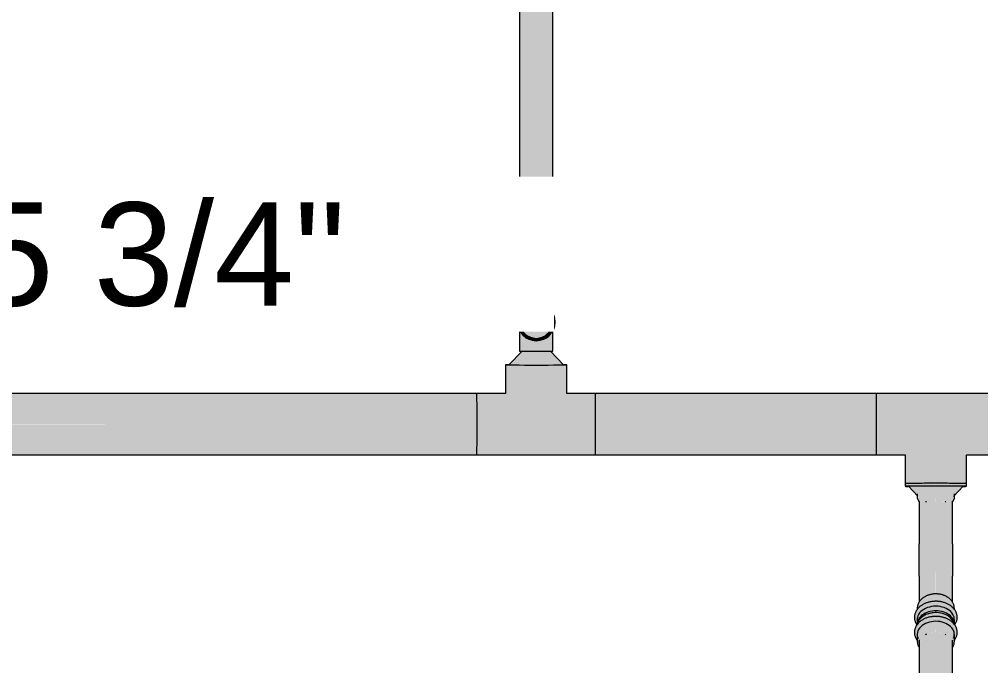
# Model space of a CAD drawing. Header units: inches. Extents: x -3385 to 41, y 7 to 1342.
# Drawn here: x -1769.5 to -1714.6, y 121.9 to 158.9 of the extents above; entities that cross this region are included whole.
import ezdxf

# ---------------------------------------------------------------- set-up
doc = ezdxf.new("R2010")
doc.units = ezdxf.units.IN
doc.header["$MEASUREMENT"] = 0
doc.layers.add('G-ANNO-DIMS', color=111, linetype='Continuous', lineweight=9)
doc.layers.add('P-PIPE', color=3, linetype='Continuous', lineweight=9)
doc.styles.add('Arial', font='arial.ttf', dxfattribs={"height": 5.901198})

# ---------------------------------------------------------------- blocks, each defined once
blk = doc.blocks.new('Victaulic-VicPress316-Elbow 90-45deg Style P568_P571 - Standard-V27-LOWER PARKING')
at = {"layer": 'P-PIPE'}
for points in [[(-1716.002, 132.199), (-1716.023, 132.199), (-1716.005, 132.199)], [(-1718.084, 131.305), (-1718.07, 131.306), (-1718, 131.335), (-1717.718, 131.307), (-1717.65, 131.324), (-1717.392, 131.325), (-1717.181, 131.308), (-1717.181, 131.526), (-1718.188, 131.523), (-1718.198, 131.47), (-1718.211, 131.404), (-1718.162, 131.344), (-1718.086, 131.306)], [(-1718.188, 131.523), (-1717.181, 131.526), (-1717.181, 131.674), (-1717.324, 131.68), (-1717.632, 131.676), (-1717.755, 131.695), (-1717.815, 131.716), (-1717.848, 131.706), (-1717.902, 131.648), (-1717.962, 131.674), (-1718.035, 131.654), (-1718.128, 131.697), (-1718.188, 131.722), (-1718.188, 131.524)], [(-1718.131, 128.913), (-1717.791, 128.916), (-1717.181, 128.918), (-1717.188, 131.308), (-1717.581, 131.328), (-1717.854, 131.327), (-1718.013, 131.334), (-1718.084, 131.305), (-1718.131, 131.328), (-1718.131, 128.914)], [(-1716.174, 131.523), (-1716.174, 131.734), (-1716.327, 131.654), (-1716.403, 131.675), (-1716.46, 131.648), (-1716.513, 131.706), (-1716.558, 131.719), (-1716.63, 131.684), (-1716.79, 131.679), (-1717.086, 131.683), (-1717.181, 131.674), (-1717.181, 131.526), (-1716.256, 131.524)], [(-1716.277, 131.305), (-1716.173, 131.367), (-1716.154, 131.415), (-1716.174, 131.523), (-1717.181, 131.526), (-1717.174, 131.309), (-1716.902, 131.339), (-1716.57, 131.316), (-1716.45, 131.329), (-1716.334, 131.331), (-1716.288, 131.305)], [(-1716.231, 128.913), (-1716.231, 131.328), (-1716.29, 131.305), (-1716.366, 131.335), (-1716.451, 131.329), (-1716.526, 131.326), (-1716.645, 131.307), (-1716.781, 131.325), (-1716.976, 131.336), (-1717.181, 131.308), (-1717.181, 128.917), (-1716.245, 128.914)], [(-1718.131, 127.055), (-1718.098, 127.219), (-1718.073, 127.286), (-1717.963, 127.433), (-1717.852, 127.528), (-1717.719, 127.607), (-1717.656, 127.639), (-1717.427, 127.704), (-1717.346, 127.719), (-1717.181, 127.729), (-1717.181, 128.917), (-1718.131, 128.913), (-1718.131, 127.172)], [(-1716.231, 127.055), (-1716.245, 128.914), (-1717.181, 128.917), (-1717.181, 127.729), (-1716.935, 127.704), (-1716.856, 127.689), (-1716.706, 127.639), (-1716.509, 127.528), (-1716.453, 127.488), (-1716.358, 127.392), (-1716.288, 127.286), (-1716.245, 127.172)], [(-1718.131, 125.575), (-1718.095, 125.638), (-1717.967, 125.77), (-1717.849, 125.865), (-1717.649, 125.957), (-1717.492, 126.001), (-1717.278, 126.035), (-1717.181, 126.046), (-1717.181, 127.729), (-1717.427, 127.704), (-1717.603, 127.656), (-1717.719, 127.607), (-1717.852, 127.528), (-1717.963, 127.433), (-1718.032, 127.349), (-1718.073, 127.286), (-1718.116, 127.172), (-1718.131, 127.055), (-1718.131, 125.623)], [(-1716.231, 125.58), (-1716.245, 127.172), (-1716.32, 127.334), (-1716.403, 127.437), (-1716.509, 127.528), (-1716.636, 127.604), (-1716.779, 127.663), (-1716.935, 127.704), (-1717.016, 127.719), (-1717.181, 127.719), (-1717.174, 126.046), (-1716.931, 126.022), (-1716.64, 125.931), (-1716.391, 125.77), (-1716.354, 125.739), (-1716.233, 125.584)], [(-1718.2, 125.192), (-1718.188, 125.218), (-1718.188, 125.45), (-1717.803, 125.826), (-1717.181, 125.97), (-1717.181, 126.046), (-1717.492, 126.001), (-1717.656, 125.954), (-1717.827, 125.877), (-1717.91, 125.819), (-1718.028, 125.717), (-1718.106, 125.626), (-1718.203, 125.429), (-1718.203, 125.213)], [(-1718.188, 125.205), (-1718.061, 125.349), (-1717.855, 125.475), (-1717.441, 125.542), (-1717.181, 125.591), (-1717.188, 125.969), (-1717.811, 125.819), (-1718.188, 125.45), (-1718.188, 125.261)], [(-1716.156, 125.185), (-1716.151, 125.35), (-1716.18, 125.488), (-1716.256, 125.626), (-1716.356, 125.742), (-1716.496, 125.854), (-1716.714, 125.962), (-1716.97, 126.033), (-1717.181, 126.035), (-1717.181, 125.97), (-1716.551, 125.819), (-1716.174, 125.45), (-1716.17, 125.201), (-1716.158, 125.187)], [(-1716.174, 125.204), (-1716.174, 125.45), (-1716.558, 125.826), (-1717.181, 125.97), (-1717.18, 125.579), (-1716.81, 125.579), (-1716.504, 125.474), (-1716.287, 125.33), (-1716.181, 125.213)], [(-1718.245, 124.28), (-1718.188, 124.362), (-1718.188, 124.827), (-1717.803, 125.203), (-1717.181, 125.347), (-1717.181, 125.579), (-1717.858, 125.474), (-1718.061, 125.349), (-1718.228, 125.16), (-1718.351, 124.979), (-1718.404, 124.71), (-1718.291, 124.335), (-1718.245, 124.281)], [(-1718.188, 124.563), (-1717.803, 124.939), (-1717.181, 125.082), (-1717.181, 125.347), (-1717.803, 125.203), (-1718.188, 124.827), (-1718.188, 124.586)], [(-1716.115, 124.281), (-1716.099, 124.3), (-1716.009, 124.487), (-1715.957, 124.71), (-1716.013, 124.983), (-1716.134, 125.16), (-1716.292, 125.336), (-1716.506, 125.476), (-1716.846, 125.591), (-1717.181, 125.579), (-1717.181, 125.347), (-1716.558, 125.203), (-1716.174, 124.827), (-1716.174, 124.344), (-1716.121, 124.286)], [(-1716.174, 124.563), (-1716.186, 124.84), (-1716.558, 125.203), (-1717.181, 125.347), (-1717.181, 125.082), (-1716.558, 124.939), (-1716.198, 124.586)], [(-1718.188, 124.465), (-1717.785, 124.844), (-1717.763, 124.853), (-1717.739, 124.876), (-1717.707, 124.883), (-1717.656, 124.911), (-1717.383, 124.983), (-1717.181, 125.005), (-1717.181, 125.082), (-1717.803, 124.939), (-1718.188, 124.563), (-1718.188, 124.489)], [(-1716.174, 124.465), (-1716.174, 124.563), (-1716.558, 124.939), (-1717.181, 125.082), (-1717.171, 125.002), (-1717.106, 124.995), (-1716.87, 124.959), (-1716.622, 124.876), (-1716.576, 124.844), (-1716.558, 124.84), (-1716.185, 124.476)]]:
    blk.add_hatch(color=256, dxfattribs=at).paths.add_polyline_path(points, flags=0)
for p, q in [((-1718.24, 131.765), (-1718.24, 131.522)), ((-1718.24, 131.522), (-1718.131, 131.304)), ((-1718.131, 131.349), (-1718.131, 128.913)), ((-1716.122, 131.522), (-1716.231, 131.304)), ((-1716.231, 128.913), (-1716.231, 131.352)), ((-1716.122, 131.522), (-1716.122, 131.765)), ((-1718.131, 127.055), (-1718.131, 125.575)), ((-1716.231, 125.58), (-1716.231, 127.055)), ((-1718.24, 125.218), (-1718.24, 125.142)), ((-1716.122, 125.142), (-1716.122, 125.218)), ((-1718.24, 124.595), (-1718.24, 124.33)), ((-1716.122, 124.33), (-1716.122, 124.595))]:
    blk.add_line(p, q, dxfattribs=at)
at = {"layer": 'P-PIPE', "flags": 128}
for points in [[(-1718.131, 127.055), (-1718.131, 127.13), (-1718.131, 127.209), (-1718.131, 127.29), (-1718.131, 127.374), (-1718.131, 127.46), (-1718.131, 127.549), (-1718.131, 127.64), (-1718.131, 127.733), (-1718.131, 127.828), (-1718.131, 127.924), (-1718.131, 128.023), (-1718.131, 128.122), (-1718.131, 128.223), (-1718.131, 128.325), (-1718.131, 128.428), (-1718.131, 128.532), (-1718.131, 128.636), (-1718.131, 128.741), (-1718.131, 128.847), (-1718.131, 128.913)], [(-1716.231, 128.913), (-1716.231, 128.808), (-1716.231, 128.703), (-1716.231, 128.598), (-1716.231, 128.494), (-1716.231, 128.391), (-1716.231, 128.288), (-1716.231, 128.186), (-1716.231, 128.086), (-1716.231, 127.987), (-1716.231, 127.889), (-1716.231, 127.793), (-1716.231, 127.699), (-1716.231, 127.607), (-1716.231, 127.516), (-1716.231, 127.429), (-1716.231, 127.343), (-1716.231, 127.26), (-1716.231, 127.18), (-1716.231, 127.103), (-1716.231, 127.055)], [(-1717.181, 126.049), (-1717.22, 126.049), (-1717.259, 126.047), (-1717.298, 126.044), (-1717.337, 126.04), (-1717.376, 126.035), (-1717.414, 126.029), (-1717.453, 126.022), (-1717.491, 126.013), (-1717.528, 126.004), (-1717.565, 125.993), (-1717.602, 125.982), (-1717.638, 125.969), (-1717.674, 125.955), (-1717.709, 125.94), (-1717.744, 125.924), (-1717.778, 125.907), (-1717.811, 125.889), (-1717.843, 125.869), (-1717.875, 125.849), (-1717.906, 125.827), (-1717.936, 125.804), (-1717.964, 125.781), (-1717.992, 125.756), (-1718.019, 125.73), (-1718.045, 125.703), (-1718.069, 125.674), (-1718.092, 125.645), (-1718.114, 125.615), (-1718.134, 125.584), (-1718.153, 125.551), (-1718.17, 125.518), (-1718.185, 125.484), (-1718.199, 125.449), (-1718.211, 125.414), (-1718.221, 125.377), (-1718.228, 125.341), (-1718.234, 125.303), (-1718.238, 125.266), (-1718.24, 125.228), (-1718.24, 125.218)], [(-1716.122, 125.218), (-1716.123, 125.256), (-1716.126, 125.293), (-1716.131, 125.331), (-1716.139, 125.367), (-1716.148, 125.404), (-1716.159, 125.44), (-1716.172, 125.475), (-1716.187, 125.509), (-1716.204, 125.542), (-1716.222, 125.575), (-1716.242, 125.607), (-1716.263, 125.637), (-1716.286, 125.667), (-1716.31, 125.695), (-1716.335, 125.723), (-1716.362, 125.749), (-1716.389, 125.774), (-1716.418, 125.798), (-1716.448, 125.821), (-1716.478, 125.843), (-1716.509, 125.864), (-1716.542, 125.884), (-1716.575, 125.902), (-1716.608, 125.92), (-1716.643, 125.936), (-1716.678, 125.951), (-1716.713, 125.965), (-1716.75, 125.978), (-1716.786, 125.99), (-1716.823, 126.001), (-1716.861, 126.011), (-1716.899, 126.02), (-1716.937, 126.027), (-1716.975, 126.034), (-1717.014, 126.039), (-1717.053, 126.043), (-1717.092, 126.046), (-1717.131, 126.048), (-1717.17, 126.049), (-1717.181, 126.049)], [(-1717.181, 125.627), (-1717.228, 125.626), (-1717.275, 125.624), (-1717.322, 125.621), (-1717.368, 125.616), (-1717.415, 125.61), (-1717.461, 125.603), (-1717.506, 125.594), (-1717.552, 125.584), (-1717.596, 125.573), (-1717.64, 125.561), (-1717.684, 125.547), (-1717.727, 125.532), (-1717.769, 125.515), (-1717.81, 125.498), (-1717.851, 125.479), (-1717.89, 125.459), (-1717.929, 125.438), (-1717.966, 125.415), (-1718.002, 125.392), (-1718.038, 125.367), (-1718.071, 125.341), (-1718.104, 125.314), (-1718.135, 125.286), (-1718.165, 125.257), (-1718.194, 125.227), (-1718.221, 125.196), (-1718.246, 125.164), (-1718.27, 125.131), (-1718.292, 125.097), (-1718.312, 125.062), (-1718.33, 125.026), (-1718.347, 124.99), (-1718.361, 124.953), (-1718.374, 124.915), (-1718.384, 124.877), (-1718.392, 124.838), (-1718.399, 124.8), (-1718.402, 124.76), (-1718.404, 124.721), (-1718.404, 124.682), (-1718.401, 124.642), (-1718.396, 124.603), (-1718.389, 124.565), (-1718.38, 124.526), (-1718.368, 124.488), (-1718.355, 124.451), (-1718.34, 124.414), (-1718.322, 124.378), (-1718.303, 124.343), (-1718.282, 124.308), (-1718.259, 124.275)], [(-1716.106, 124.271), (-1716.092, 124.29), (-1716.07, 124.324), (-1716.049, 124.359), (-1716.031, 124.395), (-1716.015, 124.431), (-1716, 124.468), (-1715.988, 124.506), (-1715.977, 124.544), (-1715.969, 124.582), (-1715.963, 124.621), (-1715.959, 124.661), (-1715.957, 124.7), (-1715.958, 124.739), (-1715.961, 124.778), (-1715.965, 124.817), (-1715.973, 124.856), (-1715.982, 124.895), (-1715.993, 124.933), (-1716.007, 124.97), (-1716.022, 125.007), (-1716.039, 125.043), (-1716.058, 125.078), (-1716.08, 125.112), (-1716.102, 125.146), (-1716.127, 125.179), (-1716.153, 125.21), (-1716.181, 125.241), (-1716.21, 125.271), (-1716.24, 125.299), (-1716.272, 125.327), (-1716.305, 125.353), (-1716.34, 125.379), (-1716.376, 125.403), (-1716.413, 125.426), (-1716.451, 125.448), (-1716.489, 125.468), (-1716.529, 125.488), (-1716.57, 125.506), (-1716.612, 125.523), (-1716.654, 125.539), (-1716.697, 125.553), (-1716.741, 125.566), (-1716.786, 125.578), (-1716.831, 125.589), (-1716.876, 125.598), (-1716.922, 125.606), (-1716.968, 125.613), (-1717.015, 125.619), (-1717.061, 125.623), (-1717.108, 125.625), (-1717.155, 125.627), (-1717.181, 125.627)]]:
    blk.add_lwpolyline(points, dxfattribs=at)
at = {"layer": 'P-PIPE'}
for centre, major_axis, ratio, start_param, end_param in [((-1717.181, 131.304), (0.95, 0), 0.004167, 2.175113, 2.227325), ((-1717.181, 131.304), (0.95, 0), 0.004167, 0.914268, 0.96648), ((-1717.181, 124.595), (1.059, 0), 0.710047, 1.570796, 3.455752), ((-1717.181, 124.595), (1.059, 0), 0.710047, 5.969026, 7.853982), ((-1717.181, 124.33), (1.059, 0), 0.710047, 1.570796, 3.192628), ((-1717.181, 124.33), (0.95, 0), 0.710047, 2.162738, 2.241869), ((-1717.181, 124.33), (0.95, 0), 0.710047, 1.570796, 1.596806), ((-1717.181, 124.33), (1.059, 0), 0.710047, 6.23215, 7.853982), ((-1717.181, 124.33), (0.95, 0), 0.710047, 1.544786, 1.570796), ((-1717.181, 124.33), (0.95, 0), 0.710047, 0.899723, 0.978854)]:
    blk.add_ellipse(centre, major_axis=major_axis, ratio=ratio, start_param=start_param, end_param=end_param, dxfattribs=at)
blk = doc.blocks.new('Victaulic-VicPress316-Elbow 90-45deg Style P568_P571 - Standard-1234873-LOWER PARKING')
at = {"layer": 'P-PIPE'}
for points in [[(-1718.199, 123.371), (-1718.188, 123.507), (-1718.188, 123.967), (-1717.803, 124.342), (-1717.181, 124.485), (-1717.181, 124.718), (-1717.42, 124.701), (-1717.902, 124.586), (-1718.061, 124.489), (-1718.291, 124.227), (-1718.404, 123.852), (-1718.351, 123.584), (-1718.211, 123.384)], [(-1718.188, 124.345), (-1718.061, 124.489), (-1717.855, 124.614), (-1717.42, 124.701), (-1717.181, 124.73), (-1717.181, 124.983), (-1717.803, 124.84), (-1718.188, 124.465), (-1718.188, 124.4)], [(-1716.174, 124.344), (-1716.185, 124.476), (-1716.558, 124.84), (-1717.181, 124.983), (-1717.178, 124.718), (-1716.809, 124.718), (-1716.462, 124.586), (-1716.292, 124.476), (-1716.181, 124.352)], [(-1716.157, 123.378), (-1716.087, 123.472), (-1716.01, 123.584), (-1715.957, 123.852), (-1716.013, 124.083), (-1716.101, 124.266), (-1716.292, 124.476), (-1716.506, 124.615), (-1716.846, 124.73), (-1717.181, 124.718), (-1717.181, 124.485), (-1716.558, 124.342), (-1716.174, 123.967), (-1716.16, 123.439), (-1716.157, 123.395)], [(-1718.188, 123.574), (-1717.803, 123.949), (-1717.181, 124.092), (-1717.181, 124.485), (-1717.803, 124.342), (-1718.188, 123.967), (-1718.188, 123.616)], [(-1716.174, 123.574), (-1716.174, 123.967), (-1716.558, 124.342), (-1717.181, 124.485), (-1717.181, 124.092), (-1716.558, 123.949), (-1716.216, 123.616)], [(-1718.131, 122.989), (-1718.116, 123.279), (-1718.084, 123.396), (-1718.057, 123.439), (-1717.981, 123.564), (-1717.85, 123.679), (-1717.718, 123.737), (-1717.65, 123.784), (-1717.422, 123.852), (-1717.181, 123.861), (-1717.181, 124.092), (-1717.803, 123.949), (-1718.188, 123.574), (-1718.198, 123.379), (-1718.211, 123.307), (-1718.198, 123.12), (-1718.132, 122.992)], [(-1718.131, 121.5), (-1718.116, 121.616), (-1718.073, 121.73), (-1718.003, 121.836), (-1717.908, 121.932), (-1717.791, 122.015), (-1717.656, 122.082), (-1717.506, 122.131), (-1717.346, 122.162), (-1717.181, 122.172), (-1717.19, 123.861), (-1717.501, 123.835), (-1717.692, 123.756), (-1717.755, 123.717), (-1717.866, 123.666), (-1718.008, 123.539), (-1718.114, 123.289), (-1718.131, 123.205), (-1718.131, 122.868)], [(-1716.231, 122.981), (-1716.18, 123.073), (-1716.151, 123.21), (-1716.174, 123.574), (-1716.558, 123.949), (-1717.181, 124.092), (-1717.174, 123.861), (-1716.902, 123.85), (-1716.701, 123.777), (-1716.607, 123.717), (-1716.49, 123.663), (-1716.334, 123.502), (-1716.262, 123.365), (-1716.231, 123.142), (-1716.231, 122.99)], [(-1716.231, 121.5), (-1716.242, 123.265), (-1716.277, 123.396), (-1716.304, 123.439), (-1716.366, 123.553), (-1716.526, 123.687), (-1716.667, 123.754), (-1716.743, 123.793), (-1716.976, 123.862), (-1717.181, 123.861), (-1717.181, 122.172), (-1717.016, 122.162), (-1716.856, 122.131), (-1716.706, 122.082), (-1716.57, 122.015), (-1716.411, 121.889), (-1716.358, 121.836), (-1716.288, 121.73), (-1716.245, 121.616)], [(-1718.131, 119.638), (-1717.181, 119.639), (-1717.181, 122.172), (-1717.346, 122.162), (-1717.506, 122.131), (-1717.656, 122.082), (-1717.836, 121.983), (-1717.908, 121.932), (-1718.003, 121.836), (-1718.073, 121.73), (-1718.116, 121.616), (-1718.131, 121.5), (-1718.131, 119.639)], [(-1716.231, 119.638), (-1716.231, 119.639), (-1716.245, 121.616), (-1716.288, 121.73), (-1716.358, 121.836), (-1716.453, 121.932), (-1716.57, 122.015), (-1716.706, 122.082), (-1716.856, 122.131), (-1717.016, 122.162), (-1717.181, 122.162), (-1717.181, 119.639), (-1716.245, 119.639)], [(-1717.429, 117.215), (-1717.385, 117.22), (-1717.181, 117.249), (-1717.181, 119.639), (-1718.131, 119.638), (-1718.13, 117.224), (-1718.072, 117.248), (-1717.996, 117.219), (-1717.91, 117.225), (-1717.835, 117.229), (-1717.718, 117.249), (-1717.618, 117.233), (-1717.431, 117.215)], [(-1718.188, 117.03), (-1717.181, 117.031), (-1717.188, 117.248), (-1717.46, 117.218), (-1717.791, 117.24), (-1717.912, 117.225), (-1718.028, 117.223), (-1718.088, 117.247), (-1718.188, 117.185), (-1718.211, 117.148), (-1718.203, 117.121)], [(-1718.188, 116.474), (-1717.181, 116.475), (-1717.181, 117.031), (-1718.188, 117.03), (-1718.188, 116.474)], [(-1716.174, 117.03), (-1716.151, 117.148), (-1716.2, 117.209), (-1716.29, 117.248), (-1716.361, 117.219), (-1716.644, 117.249), (-1716.711, 117.232), (-1716.97, 117.231), (-1717.181, 117.249), (-1717.181, 117.031), (-1716.174, 117.03)], [(-1716.174, 116.474), (-1716.174, 117.03), (-1717.181, 117.031), (-1717.181, 116.475), (-1716.292, 116.474)], [(-1718.352, 116.212), (-1718.188, 116.145), (-1717.181, 116.146), (-1717.181, 116.475), (-1718.188, 116.474), (-1718.404, 116.309)], [(-1716.174, 116.145), (-1716.015, 116.196), (-1715.957, 116.309), (-1716.016, 116.363), (-1716.174, 116.474), (-1717.181, 116.475), (-1717.181, 116.146), (-1716.295, 116.145)], [(-1718.188, 115.769), (-1717.181, 115.77), (-1717.181, 116.146), (-1718.188, 116.145)], [(-1716.174, 115.769), (-1716.174, 116.145), (-1717.181, 116.145), (-1717.181, 115.77), (-1716.301, 115.77)]]:
    blk.add_hatch(color=256, dxfattribs=at).paths.add_polyline_path(points, flags=0)
h = blk.add_hatch(color=256, dxfattribs=at)
h.paths.add_polyline_path([(-1716.358, 117.219), (-1716.349, 117.22), (-1716.277, 117.248), (-1716.231, 117.225), (-1716.245, 119.639), (-1716.965, 119.639), (-1716.932, 117.228), (-1716.781, 117.228), (-1716.507, 117.229), (-1716.358, 117.219)], flags=0)
h.paths.add_polyline_path([(-1716.936, 117.228), (-1716.965, 119.639), (-1717.181, 119.639), (-1717.174, 117.248), (-1716.938, 117.229)], flags=0)
for p, q in [((-1718.24, 123.735), (-1718.24, 123.342)), ((-1716.122, 123.342), (-1716.122, 123.735)), ((-1718.131, 123.265), (-1718.131, 121.5)), ((-1716.231, 121.5), (-1716.231, 123.265)), ((-1718.131, 119.638), (-1718.131, 117.202)), ((-1716.231, 117.205), (-1716.231, 119.638)), ((-1718.24, 117.03), (-1718.24, 116.474)), ((-1716.122, 116.474), (-1716.122, 117.03)), ((-1718.24, 116.145), (-1718.24, 115.769)), ((-1716.122, 115.769), (-1716.122, 116.145))]:
    blk.add_line(p, q, dxfattribs=at)
at = {"layer": 'P-PIPE', "flags": 128}
for points in [[(-1717.181, 124.766), (-1717.228, 124.765), (-1717.275, 124.763), (-1717.322, 124.76), (-1717.368, 124.755), (-1717.414, 124.749), (-1717.461, 124.742), (-1717.506, 124.733), (-1717.551, 124.723), (-1717.596, 124.712), (-1717.64, 124.7), (-1717.684, 124.686), (-1717.727, 124.671), (-1717.769, 124.655), (-1717.81, 124.637), (-1717.85, 124.618), (-1717.89, 124.598), (-1717.928, 124.577), (-1717.966, 124.555), (-1718.002, 124.531), (-1718.037, 124.507), (-1718.071, 124.481), (-1718.104, 124.454), (-1718.135, 124.426), (-1718.165, 124.397), (-1718.194, 124.367), (-1718.221, 124.336), (-1718.246, 124.304), (-1718.27, 124.271), (-1718.292, 124.237), (-1718.312, 124.202), (-1718.33, 124.167), (-1718.347, 124.131), (-1718.361, 124.094), (-1718.374, 124.056), (-1718.384, 124.018), (-1718.392, 123.98), (-1718.399, 123.941), (-1718.402, 123.902), (-1718.404, 123.862), (-1718.404, 123.823), (-1718.401, 123.784), (-1718.396, 123.745), (-1718.389, 123.706), (-1718.38, 123.668), (-1718.368, 123.63), (-1718.355, 123.593), (-1718.339, 123.556), (-1718.322, 123.52), (-1718.303, 123.485), (-1718.282, 123.45), (-1718.259, 123.417), (-1718.235, 123.384), (-1718.208, 123.353)], [(-1716.156, 123.35), (-1716.141, 123.367), (-1716.115, 123.399), (-1716.092, 123.432), (-1716.07, 123.466), (-1716.05, 123.501), (-1716.031, 123.536), (-1716.015, 123.573), (-1716, 123.61), (-1715.988, 123.647), (-1715.977, 123.685), (-1715.969, 123.724), (-1715.963, 123.763), (-1715.959, 123.802), (-1715.957, 123.841), (-1715.958, 123.88), (-1715.961, 123.92), (-1715.965, 123.959), (-1715.973, 123.997), (-1715.982, 124.036), (-1715.993, 124.073), (-1716.007, 124.111), (-1716.022, 124.147), (-1716.039, 124.183), (-1716.059, 124.219), (-1716.08, 124.253), (-1716.102, 124.286), (-1716.127, 124.319), (-1716.153, 124.351), (-1716.181, 124.381), (-1716.21, 124.411), (-1716.24, 124.439), (-1716.272, 124.467), (-1716.306, 124.493), (-1716.34, 124.518), (-1716.376, 124.542), (-1716.413, 124.565), (-1716.451, 124.587), (-1716.49, 124.608), (-1716.53, 124.627), (-1716.57, 124.645), (-1716.612, 124.662), (-1716.654, 124.678), (-1716.698, 124.692), (-1716.741, 124.706), (-1716.786, 124.717), (-1716.831, 124.728), (-1716.876, 124.737), (-1716.922, 124.745), (-1716.968, 124.752), (-1717.015, 124.757), (-1717.061, 124.761), (-1717.108, 124.764), (-1717.155, 124.766), (-1717.181, 124.766)], [(-1718.24, 123.342), (-1718.239, 123.305), (-1718.235, 123.267), (-1718.23, 123.23), (-1718.223, 123.193), (-1718.214, 123.157), (-1718.202, 123.121), (-1718.189, 123.086), (-1718.174, 123.052), (-1718.157, 123.018), (-1718.139, 122.986)], [(-1716.228, 122.977), (-1716.209, 123.009), (-1716.192, 123.043), (-1716.176, 123.077), (-1716.163, 123.111), (-1716.151, 123.147), (-1716.141, 123.183), (-1716.133, 123.22), (-1716.127, 123.257), (-1716.123, 123.295), (-1716.122, 123.332), (-1716.122, 123.342)], [(-1718.131, 121.5), (-1718.131, 121.424), (-1718.131, 121.345), (-1718.131, 121.264), (-1718.131, 121.179), (-1718.131, 121.093), (-1718.131, 121.004), (-1718.131, 120.913), (-1718.131, 120.82), (-1718.131, 120.725), (-1718.131, 120.628), (-1718.131, 120.53), (-1718.131, 120.43), (-1718.131, 120.329), (-1718.131, 120.227), (-1718.131, 120.124), (-1718.131, 120.02), (-1718.131, 119.915), (-1718.131, 119.811), (-1718.131, 119.705), (-1718.131, 119.638)], [(-1716.231, 119.638), (-1716.231, 119.744), (-1716.231, 119.849), (-1716.231, 119.954), (-1716.231, 120.058), (-1716.231, 120.162), (-1716.231, 120.264), (-1716.231, 120.366), (-1716.231, 120.467), (-1716.231, 120.566), (-1716.231, 120.664), (-1716.231, 120.76), (-1716.231, 120.854), (-1716.231, 120.946), (-1716.231, 121.037), (-1716.231, 121.125), (-1716.231, 121.21), (-1716.231, 121.294), (-1716.231, 121.374), (-1716.231, 121.452), (-1716.231, 121.5)], [(-1718.24, 117.03), (-1718.24, 117.041), (-1718.239, 117.052), (-1718.238, 117.063), (-1718.236, 117.074), (-1718.234, 117.084), (-1718.232, 117.095), (-1718.229, 117.105), (-1718.226, 117.116), (-1718.222, 117.126), (-1718.218, 117.136), (-1718.214, 117.146), (-1718.209, 117.156), (-1718.204, 117.166), (-1718.198, 117.175), (-1718.192, 117.184), (-1718.186, 117.193), (-1718.179, 117.201), (-1718.172, 117.21), (-1718.165, 117.218), (-1718.157, 117.226), (-1718.149, 117.233), (-1718.141, 117.24), (-1718.132, 117.247), (-1718.131, 117.248)], [(-1716.231, 117.248), (-1716.222, 117.241), (-1716.214, 117.234), (-1716.206, 117.227), (-1716.198, 117.219), (-1716.191, 117.211), (-1716.184, 117.203), (-1716.177, 117.194), (-1716.17, 117.186), (-1716.164, 117.177), (-1716.159, 117.167), (-1716.153, 117.158), (-1716.149, 117.148), (-1716.144, 117.138), (-1716.14, 117.128), (-1716.136, 117.118), (-1716.133, 117.107), (-1716.13, 117.097), (-1716.128, 117.086), (-1716.126, 117.075), (-1716.124, 117.065), (-1716.123, 117.054), (-1716.122, 117.043), (-1716.122, 117.032), (-1716.122, 117.03)], [(-1718.24, 116.145), (-1718.246, 116.145), (-1718.253, 116.145), (-1718.259, 116.146), (-1718.266, 116.147), (-1718.272, 116.148), (-1718.279, 116.149), (-1718.285, 116.151), (-1718.291, 116.153), (-1718.298, 116.155), (-1718.304, 116.158), (-1718.31, 116.16), (-1718.316, 116.163), (-1718.321, 116.166), (-1718.327, 116.17), (-1718.333, 116.173), (-1718.338, 116.177), (-1718.343, 116.181), (-1718.348, 116.185), (-1718.353, 116.19), (-1718.358, 116.195), (-1718.362, 116.199), (-1718.367, 116.204), (-1718.371, 116.209), (-1718.374, 116.215), (-1718.378, 116.22), (-1718.382, 116.226), (-1718.385, 116.232), (-1718.388, 116.237), (-1718.391, 116.243), (-1718.393, 116.25), (-1718.395, 116.256), (-1718.397, 116.262), (-1718.399, 116.268), (-1718.401, 116.275), (-1718.402, 116.281), (-1718.403, 116.288), (-1718.404, 116.294), (-1718.404, 116.301), (-1718.404, 116.307), (-1718.404, 116.314), (-1718.404, 116.32), (-1718.403, 116.327), (-1718.402, 116.334), (-1718.401, 116.34), (-1718.4, 116.346), (-1718.398, 116.353), (-1718.396, 116.359), (-1718.394, 116.365), (-1718.392, 116.372), (-1718.389, 116.378), (-1718.386, 116.383), (-1718.383, 116.389), (-1718.38, 116.395), (-1718.377, 116.401), (-1718.373, 116.406), (-1718.369, 116.411), (-1718.365, 116.416), (-1718.36, 116.421), (-1718.356, 116.426), (-1718.351, 116.43), (-1718.346, 116.435), (-1718.341, 116.439), (-1718.336, 116.443), (-1718.33, 116.447), (-1718.325, 116.45), (-1718.319, 116.453), (-1718.313, 116.456), (-1718.307, 116.459), (-1718.301, 116.462), (-1718.295, 116.464), (-1718.289, 116.466), (-1718.282, 116.468), (-1718.276, 116.47), (-1718.269, 116.471), (-1718.263, 116.472), (-1718.256, 116.473), (-1718.25, 116.473), (-1718.243, 116.474), (-1718.24, 116.474)], [(-1717.181, 116.475), (-1717.223, 116.475), (-1717.265, 116.475), (-1717.308, 116.475), (-1717.349, 116.475), (-1717.391, 116.475), (-1717.432, 116.475), (-1717.473, 116.475), (-1717.514, 116.475), (-1717.554, 116.475), (-1717.593, 116.474), (-1717.632, 116.474), (-1717.67, 116.474), (-1717.707, 116.474), (-1717.743, 116.474), (-1717.779, 116.474), (-1717.813, 116.474), (-1717.847, 116.474), (-1717.879, 116.474), (-1717.91, 116.474), (-1717.94, 116.474), (-1717.969, 116.474), (-1717.997, 116.474), (-1718.023, 116.474), (-1718.048, 116.474), (-1718.072, 116.474), (-1718.094, 116.474), (-1718.115, 116.474), (-1718.134, 116.474), (-1718.152, 116.474), (-1718.168, 116.474), (-1718.182, 116.474), (-1718.195, 116.474), (-1718.207, 116.474), (-1718.216, 116.474), (-1718.224, 116.474), (-1718.231, 116.474), (-1718.235, 116.474), (-1718.238, 116.474), (-1718.24, 116.474), (-1718.24, 116.474)], [(-1718.24, 116.474), (-1718.239, 116.474), (-1718.236, 116.474), (-1718.232, 116.473), (-1718.226, 116.473), (-1718.219, 116.473), (-1718.209, 116.473), (-1718.198, 116.473), (-1718.186, 116.473)], [(-1716.122, 116.474), (-1716.123, 116.474), (-1716.125, 116.474), (-1716.129, 116.474), (-1716.135, 116.474), (-1716.143, 116.474), (-1716.152, 116.474), (-1716.163, 116.474), (-1716.175, 116.474), (-1716.19, 116.474), (-1716.205, 116.474), (-1716.223, 116.474), (-1716.241, 116.474), (-1716.262, 116.474), (-1716.283, 116.474), (-1716.307, 116.474), (-1716.331, 116.474), (-1716.357, 116.474), (-1716.385, 116.474), (-1716.413, 116.474), (-1716.443, 116.474), (-1716.474, 116.474), (-1716.506, 116.474), (-1716.539, 116.474), (-1716.573, 116.474), (-1716.609, 116.474), (-1716.645, 116.474), (-1716.682, 116.474), (-1716.719, 116.474), (-1716.758, 116.474), (-1716.797, 116.475), (-1716.837, 116.475), (-1716.877, 116.475), (-1716.918, 116.475), (-1716.959, 116.475), (-1717.001, 116.475), (-1717.043, 116.475), (-1717.085, 116.475), (-1717.127, 116.475), (-1717.169, 116.475), (-1717.181, 116.475)], [(-1716.179, 116.473), (-1716.166, 116.473), (-1716.155, 116.473), (-1716.145, 116.473), (-1716.137, 116.473), (-1716.131, 116.473), (-1716.126, 116.474), (-1716.123, 116.474), (-1716.122, 116.474), (-1716.122, 116.474)], [(-1716.122, 116.474), (-1716.115, 116.473), (-1716.109, 116.473), (-1716.102, 116.472), (-1716.096, 116.472), (-1716.089, 116.47), (-1716.083, 116.469), (-1716.076, 116.467), (-1716.07, 116.465), (-1716.064, 116.463), (-1716.058, 116.461), (-1716.052, 116.458), (-1716.046, 116.455), (-1716.04, 116.452), (-1716.034, 116.448), (-1716.029, 116.445), (-1716.023, 116.441), (-1716.018, 116.437), (-1716.013, 116.433), (-1716.008, 116.428), (-1716.004, 116.424), (-1715.999, 116.419), (-1715.995, 116.414), (-1715.991, 116.409), (-1715.987, 116.403), (-1715.983, 116.398), (-1715.98, 116.392), (-1715.977, 116.387), (-1715.974, 116.381), (-1715.971, 116.375), (-1715.968, 116.369), (-1715.966, 116.363), (-1715.964, 116.356), (-1715.962, 116.35), (-1715.961, 116.344), (-1715.96, 116.337), (-1715.959, 116.331), (-1715.958, 116.324), (-1715.957, 116.317), (-1715.957, 116.311), (-1715.957, 116.304), (-1715.958, 116.298), (-1715.958, 116.291), (-1715.959, 116.285), (-1715.96, 116.278), (-1715.962, 116.272), (-1715.963, 116.265), (-1715.965, 116.259), (-1715.967, 116.253), (-1715.97, 116.247), (-1715.972, 116.241), (-1715.975, 116.235), (-1715.978, 116.229), (-1715.981, 116.223), (-1715.985, 116.218), (-1715.989, 116.212), (-1715.993, 116.207), (-1715.997, 116.202), (-1716.001, 116.197), (-1716.006, 116.192), (-1716.011, 116.188), (-1716.016, 116.183), (-1716.021, 116.179), (-1716.026, 116.175), (-1716.031, 116.172), (-1716.037, 116.168), (-1716.043, 116.165), (-1716.048, 116.162), (-1716.054, 116.159), (-1716.06, 116.156), (-1716.067, 116.154), (-1716.073, 116.152), (-1716.079, 116.15), (-1716.086, 116.149), (-1716.092, 116.147), (-1716.099, 116.146), (-1716.105, 116.145), (-1716.112, 116.145), (-1716.118, 116.145), (-1716.122, 116.145)], [(-1718.24, 116.145), (-1718.239, 116.145), (-1718.236, 116.145), (-1718.232, 116.145), (-1718.226, 116.145), (-1718.219, 116.145), (-1718.209, 116.145), (-1718.198, 116.145), (-1718.186, 116.145), (-1718.172, 116.145), (-1718.156, 116.145), (-1718.139, 116.145), (-1718.12, 116.145), (-1718.1, 116.145), (-1718.078, 116.145), (-1718.055, 116.145), (-1718.03, 116.145), (-1718.004, 116.145), (-1717.977, 116.145), (-1717.948, 116.145), (-1717.919, 116.145), (-1717.888, 116.145), (-1717.855, 116.145), (-1717.822, 116.145), (-1717.788, 116.145), (-1717.753, 116.145), (-1717.717, 116.145), (-1717.68, 116.145), (-1717.642, 116.145), (-1717.604, 116.145), (-1717.564, 116.146), (-1717.525, 116.146), (-1717.484, 116.146), (-1717.444, 116.146), (-1717.402, 116.146), (-1717.361, 116.146), (-1717.319, 116.146), (-1717.277, 116.146), (-1717.235, 116.146), (-1717.192, 116.146), (-1717.181, 116.146)], [(-1718.182, 116.144), (-1718.195, 116.144), (-1718.207, 116.144), (-1718.216, 116.144), (-1718.224, 116.144), (-1718.231, 116.144), (-1718.235, 116.145), (-1718.238, 116.145), (-1718.24, 116.145), (-1718.24, 116.145)], [(-1717.181, 116.146), (-1717.138, 116.146), (-1717.096, 116.146), (-1717.054, 116.146), (-1717.012, 116.146), (-1716.97, 116.146), (-1716.929, 116.146), (-1716.888, 116.146), (-1716.848, 116.146), (-1716.808, 116.146), (-1716.768, 116.145), (-1716.73, 116.145), (-1716.692, 116.145), (-1716.655, 116.145), (-1716.618, 116.145), (-1716.583, 116.145), (-1716.548, 116.145), (-1716.515, 116.145), (-1716.482, 116.145), (-1716.451, 116.145), (-1716.421, 116.145), (-1716.392, 116.145), (-1716.365, 116.145), (-1716.338, 116.145), (-1716.313, 116.145), (-1716.29, 116.145), (-1716.267, 116.145), (-1716.247, 116.145), (-1716.228, 116.145), (-1716.21, 116.145), (-1716.194, 116.145), (-1716.179, 116.145), (-1716.166, 116.145), (-1716.155, 116.145), (-1716.145, 116.145), (-1716.137, 116.145), (-1716.131, 116.145), (-1716.126, 116.145), (-1716.123, 116.145), (-1716.122, 116.145), (-1716.122, 116.145)], [(-1716.122, 116.145), (-1716.123, 116.145), (-1716.125, 116.145), (-1716.129, 116.144), (-1716.135, 116.144), (-1716.143, 116.144), (-1716.152, 116.144), (-1716.163, 116.144), (-1716.175, 116.144)]]:
    blk.add_lwpolyline(points, dxfattribs=at)
at = {"layer": 'P-PIPE'}
for centre, major_axis, ratio, start_param, end_param in [((-1717.181, 124.233), (1.059, 0), 0.707744, 1.570796, 3.048437), ((-1717.181, 124.233), (1.059, 0), 0.707744, 0.096042, 1.570796), ((-1717.181, 123.735), (1.059, 0), 0.707744, 1.570796, 3.455752), ((-1717.181, 123.735), (1.059, 0), 0.707744, 5.999222, 7.853982), ((-1717.181, 123.188), (0.95, 0), 0.707744, 2.175113, 2.227325), ((-1717.181, 123.188), (0.95, 0), 0.707744, 0.914268, 0.96648), ((-1717.181, 117.248), (0.95, 0), 0.000902, 2.175113, 2.227325), ((-1717.181, 117.248), (0.95, 0), 0.000902, 0.914268, 0.96648), ((-1717.181, 116.474), (-1.059, 0), 0.000902, 4.712389, 6.597345), ((-1717.181, 116.474), (1.059, 0), 0.000902, 5.969026, 7.853982), ((-1717.181, 116.145), (-1.059, 0), 0.000902, 4.712389, 6.597345), ((-1717.181, 116.145), (1.059, 0), 0.000902, 5.969026, 7.853982), ((-1717.181, 115.769), (1.059, 0), 0.000902, 1.570796, 3.455752), ((-1717.181, 115.769), (-1.059, 0), 0.000902, 2.827433, 4.712389)]:
    blk.add_ellipse(centre, major_axis=major_axis, ratio=ratio, start_param=start_param, end_param=end_param, dxfattribs=at)

msp = doc.modelspace()

# ---------------------------------------------------------------- hatches: boundary and pattern name
at = {"layer": 'P-PIPE'}
for points in [[(-1740, 139.906), (-1740, 177.495), (-1740.95, 177.498), (-1740.945, 139.909), (-1740.475, 139.906), (-1740.246, 139.906)], [(-1740, 139.906), (-1739.05, 139.91), (-1739.05, 177.499), (-1739.525, 177.496), (-1740, 177.495), (-1740, 150.359)], [(-1739.997, 139.122), (-1738.438, 139.128), (-1739.188, 139.908), (-1740.823, 139.899), (-1741.563, 139.128), (-1740.246, 139.122), (-1739.999, 139.122)], [(-1739.997, 135.735), (-1738.25, 137.493), (-1738.25, 139.128), (-1738.868, 139.123), (-1741.701, 139.127), (-1741.75, 139.128), (-1741.75, 137.493), (-1740.45, 136.188), (-1740.291, 136.03)], [(-1739.544, 139.121), (-1741.563, 139.128), (-1741.563, 139.131), (-1741.209, 139.123), (-1739.702, 139.121)], [(-1755.332, 135.743), (-1743.382, 135.743), (-1743.386, 137.493), (-1818.364, 137.493), (-1818.361, 136.614), (-1818.361, 135.743), (-1790.281, 135.743)], [(-1736.614, 133.993), (-1736.611, 134.861), (-1736.614, 137.493), (-1738.25, 137.493), (-1738.76, 136.975), (-1739.997, 135.735), (-1741.751, 137.493), (-1743.386, 137.493), (-1743.383, 136.403), (-1743.384, 133.993), (-1737.857, 133.993)], [(-1720.567, 133.993), (-1718.931, 133.993), (-1717.63, 135.297), (-1717.177, 135.75), (-1715.429, 133.993), (-1713.795, 133.993), (-1713.792, 135.082), (-1713.795, 137.493), (-1720.567, 137.493), (-1720.563, 136.614), (-1720.566, 134.023)], [(-1790.281, 133.993), (-1743.386, 133.993), (-1743.383, 134.868), (-1743.382, 135.743), (-1818.361, 135.742), (-1818.363, 133.993), (-1807.756, 133.993)], [(-1715.431, 132.357), (-1715.431, 133.993), (-1715.941, 134.51), (-1717.177, 135.75), (-1718.931, 133.993), (-1718.931, 132.357), (-1718.416, 132.362), (-1715.46, 132.358)], [(-1718.931, 132.194), (-1718.307, 132.2), (-1717.181, 132.201), (-1717.181, 132.364), (-1718.931, 132.357), (-1718.931, 132.199)], [(-1716.174, 131.616), (-1715.618, 132.194), (-1716.79, 132.2), (-1718.743, 132.194), (-1718.188, 131.616), (-1718.186, 131.733), (-1718.035, 131.654), (-1717.959, 131.675), (-1717.902, 131.648), (-1717.848, 131.706), (-1717.803, 131.719), (-1717.731, 131.684), (-1717.571, 131.679), (-1717.276, 131.683), (-1717.106, 131.681), (-1717.037, 131.68), (-1716.728, 131.676), (-1716.606, 131.695), (-1716.558, 131.719), (-1716.513, 131.706), (-1716.46, 131.648), (-1716.403, 131.675), (-1716.327, 131.654), (-1716.265, 131.678), (-1716.174, 131.734), (-1716.174, 131.658)], [(-1715.621, 132.191), (-1716.013, 132.199), (-1715.618, 132.194)], [(-1717.776, 124.846), (-1717.181, 124.983), (-1717.181, 125.005), (-1717.298, 124.991), (-1717.492, 124.959), (-1717.739, 124.876), (-1717.763, 124.853)]]:
    msp.add_hatch(color=256, dxfattribs=at).paths.add_polyline_path(points, flags=0)
h = msp.add_hatch(color=256, dxfattribs=at)
h.paths.add_polyline_path([(-1736.611, 135.743), (-1720.563, 135.743), (-1720.567, 137.493), (-1736.614, 137.493), (-1736.611, 136.32), (-1736.611, 135.743)], flags=0)
h.paths.add_polyline_path([(-1736.613, 137.433), (-1736.613, 137.433), (-1720.566, 137.433)], flags=0)
h = msp.add_hatch(color=256, dxfattribs=at)
h.paths.add_polyline_path([(-1736.614, 133.993), (-1736.613, 133.993), (-1720.567, 133.994), (-1720.565, 134.227), (-1736.613, 134.223), (-1736.614, 134.022)], flags=0)
h.paths.add_polyline_path([(-1736.613, 134.227), (-1720.565, 134.232), (-1720.563, 135.743), (-1736.611, 135.743), (-1736.613, 134.231)], flags=0)
h = msp.add_hatch(color=256, dxfattribs=at)
h.paths.add_polyline_path([(-1715.431, 132.194), (-1715.435, 132.357), (-1715.49, 132.357), (-1715.489, 132.196)], flags=0)
h.paths.add_polyline_path([(-1715.49, 132.196), (-1715.49, 132.359), (-1717.181, 132.364), (-1717.177, 132.201), (-1715.613, 132.197)], flags=0)
h = msp.add_hatch(color=256, dxfattribs=at)
h.paths.add_polyline_path([(-1716.331, 124.618), (-1716.366, 124.672), (-1716.358, 124.644)], flags=0)
h.paths.add_polyline_path([(-1716.586, 124.846), (-1716.77, 124.93), (-1716.979, 124.983), (-1717.181, 125.002), (-1717.181, 124.983), (-1716.603, 124.85)], flags=0)

# ---------------------------------------------------------------- linework, layer by layer
at = {"layer": 'G-ANNO-DIMS'}
for p, q in [((-1744.037, 145.605), (-1749.768, 145.605)), ((-1740, 141.568), (-1744.037, 145.605))]:
    msp.add_line(p, q, dxfattribs=at)
at = {"layer": 'G-ANNO-DIMS', "lineweight": 50}
msp.add_circle((-1740, 141.568), 1, dxfattribs=at)
at = {"layer": 'P-PIPE'}
for p, q in [((-1740.95, 177.499), (-1740.95, 139.91)), ((-1739.05, 139.91), (-1739.05, 177.499)), ((-1740.813, 139.91), (-1741.563, 139.128)), ((-1738.438, 139.128), (-1739.188, 139.91)), ((-1741.75, 139.128), (-1741.75, 137.493)), ((-1738.25, 137.493), (-1738.25, 139.128)), ((-1743.386, 137.493), (-1818.364, 137.493)), ((-1741.75, 137.493), (-1743.386, 137.493)), ((-1736.614, 137.493), (-1738.25, 137.493)), ((-1720.567, 137.493), (-1736.614, 137.493)), ((-1713.795, 137.493), (-1720.567, 137.493)), ((-1818.364, 133.993), (-1743.386, 133.993)), ((-1743.386, 133.993), (-1736.614, 133.993)), ((-1736.614, 133.993), (-1720.567, 133.993)), ((-1720.567, 133.993), (-1718.931, 133.993)), ((-1718.931, 133.993), (-1718.931, 132.357)), ((-1715.431, 133.993), (-1713.795, 133.993)), ((-1715.431, 132.357), (-1715.431, 133.993)), ((-1718.931, 132.357), (-1718.931, 132.194)), ((-1715.431, 132.194), (-1715.431, 132.357)), ((-1718.743, 132.194), (-1718.198, 131.626)), ((-1716.175, 131.614), (-1715.618, 132.194)), ((-1718.131, 123.417), (-1718.131, 123.265)), ((-1716.231, 123.265), (-1716.231, 123.404))]:
    msp.add_line(p, q, dxfattribs=at)
for centre, major_axis, ratio, start_param, end_param in [((-1740, 139.91), (0.95, 0), 0.004167, 3.141593, 4.712389), ((-1740, 139.91), (0.95, 0), 0.004167, 4.712389, 6.283185), ((-1740, 139.128), (1.75, 0), 0.004167, 2.683351, 3.141593), ((-1740, 139.128), (-1.75, 0), 0.004167, 0.002084, 3.141593), ((-1740, 139.128), (1.75, 0), 0.004167, 0.002084, 0.457563), ((-1743.386, 135.743), (0, 1.75), 0.002084, 6.15019, 6.279019), ((-1743.386, 135.743), (0, 1.75), 0.002084, 6.021386, 6.150214), ((-1743.386, 135.743), (0, 1.75), 0.002084, 5.888391, 6.017219), ((-1743.386, 135.743), (0, 1.75), 0.002084, 5.759587, 5.888415), ((-1736.614, 135.743), (0, 1.75), 0.002084, 6.15019, 6.279019), ((-1736.614, 135.743), (0, 1.75), 0.002084, 6.021386, 6.150214), ((-1736.614, 135.743), (0, 1.75), 0.002084, 5.888391, 6.017219), ((-1736.614, 135.743), (0, 1.75), 0.002084, 5.759587, 5.888415), ((-1720.567, 135.743), (0, 1.75), 0.002084, 6.025553, 6.283185), ((-1720.567, 135.743), (0, 1.75), 0.002084, 6.154357, 6.283185), ((-1720.567, 135.743), (0, 1.75), 0.002084, 5.892558, 6.021386), ((-1720.567, 135.743), (0, 1.75), 0.002084, 5.763753, 5.892581), ((-1743.386, 135.743), (0, 1.75), 0.002084, 5.497787, 5.756142), ((-1743.386, 135.743), (0, 1.75), 0.002084, 5.498458, 5.75542), ((-1743.386, 135.743), (0, 1.75), 0.002084, 5.236373, 5.493621), ((-1743.386, 135.743), (0, 1.75), 0.002084, 5.233637, 5.494055), ((-1736.614, 135.743), (0, 1.75), 0.002084, 5.497787, 5.756142), ((-1736.614, 135.743), (0, 1.75), 0.002084, 5.498458, 5.75542), ((-1736.614, 135.743), (0, 1.75), 0.002084, 5.236373, 5.493621), ((-1736.614, 135.743), (0, 1.75), 0.002084, 5.233637, 5.494055), ((-1720.567, 135.743), (0, 1.75), 0.002084, 5.501954, 5.760315), ((-1720.567, 135.743), (0, 1.75), 0.002084, 5.502631, 5.759587), ((-1720.567, 135.743), (0, 1.75), 0.002084, 4.978355, 5.498225), ((-1720.567, 135.743), (0, 1.75), 0.002084, 5.240544, 5.497787), ((-1743.386, 135.743), (0, 1.75), 0.002084, 4.974385, 5.233645), ((-1743.386, 135.743), (0, 1.75), 0.002084, 4.974188, 5.232066), ((-1743.386, 135.743), (0, 1.75), 0.002084, 4.712389, 4.970115), ((-1743.386, 135.743), (0, 1.75), 0.002084, 4.712435, 4.970022), ((-1736.614, 135.743), (0, 1.75), 0.002084, 4.974385, 5.233645), ((-1736.614, 135.743), (0, 1.75), 0.002084, 4.974188, 5.232066), ((-1736.614, 135.743), (0, 1.75), 0.002084, 4.712389, 4.970115), ((-1736.614, 135.743), (0, 1.75), 0.002084, 4.712435, 4.970022), ((-1720.567, 135.743), (0, 1.75), 0.002084, 4.978555, 5.235988), ((-1720.567, 135.743), (0, 1.75), 0.002084, 4.716556, 4.974284), ((-1720.567, 135.743), (0, 1.75), 0.002084, 4.716604, 4.974188), ((-1743.386, 135.743), (0, 1.75), 0.002084, 4.450494, 4.708222), ((-1743.386, 135.743), (0, 1.75), 0.002084, 4.45059, 4.708174), ((-1736.614, 135.743), (0, 1.75), 0.002084, 4.450494, 4.708222), ((-1736.614, 135.743), (0, 1.75), 0.002084, 4.45059, 4.708174), ((-1720.567, 135.743), (0, 1.75), 0.002084, 4.454756, 4.712343), ((-1720.567, 135.743), (0, 1.75), 0.002084, 4.454663, 4.712389), ((-1743.386, 135.743), (0, 1.75), 0.002084, 4.188543, 4.446423), ((-1743.386, 135.743), (0, 1.75), 0.002084, 4.18879, 4.446223), ((-1736.614, 135.743), (0, 1.75), 0.002084, 4.188543, 4.446423), ((-1736.614, 135.743), (0, 1.75), 0.002084, 4.18879, 4.446223), ((-1720.567, 135.743), (0, 1.75), 0.002084, 4.192712, 4.45059), ((-1720.567, 135.743), (0, 1.75), 0.002084, 4.192957, 4.450393), ((-1743.386, 135.743), (0, 1.75), 0.002084, 3.926553, 4.184624), ((-1743.386, 135.743), (0, 1.75), 0.002084, 3.926991, 4.184234), ((-1736.614, 135.743), (0, 1.75), 0.002084, 3.926553, 4.184624), ((-1736.614, 135.743), (0, 1.75), 0.002084, 3.926991, 4.184234), ((-1720.567, 135.743), (0, 1.75), 0.002084, 3.930723, 4.18879), ((-1720.567, 135.743), (0, 1.75), 0.002084, 3.931157, 4.188405), ((-1743.386, 135.743), (0, 1.75), 0.002084, 3.141593, 3.399225), ((-1743.386, 135.743), (0, 1.75), 0.002084, 3.141593, 3.270421), ((-1743.386, 135.743), (0, 1.75), 0.002084, 3.532197, 3.661025), ((-1743.386, 135.743), (0, 1.75), 0.002084, 3.403392, 3.53222), ((-1743.386, 135.743), (0, 1.75), 0.002084, 3.664463, 3.922824), ((-1743.386, 135.743), (0, 1.75), 0.002084, 3.665191, 3.922147), ((-1736.614, 135.743), (0, 1.75), 0.002084, 3.403392, 3.53222), ((-1736.614, 135.743), (0, 1.75), 0.002084, 3.141593, 3.399225), ((-1736.614, 135.743), (0, 1.75), 0.002084, 3.141593, 3.270421), ((-1736.614, 135.743), (0, 1.75), 0.002084, 3.664463, 3.922824), ((-1736.614, 135.743), (0, 1.75), 0.002084, 3.665191, 3.922147), ((-1736.614, 135.743), (0, 1.75), 0.002084, 3.532197, 3.661025), ((-1720.567, 135.743), (0, 1.75), 0.002084, 3.145759, 3.274588), ((-1720.567, 135.743), (0, 1.75), 0.002084, 3.407559, 3.536387), ((-1720.567, 135.743), (0, 1.75), 0.002084, 3.274564, 3.403392), ((-1720.567, 135.743), (0, 1.75), 0.002084, 3.668636, 3.926991), ((-1720.567, 135.743), (0, 1.75), 0.002084, 3.669358, 3.92632), ((-1720.567, 135.743), (0, 1.75), 0.002084, 3.536363, 3.665191), ((-1717.181, 132.357), (1.75, 0), 0.004167, 3.009645, 3.139509), ((-1717.181, 132.357), (1.75, 0), 0.004167, 2.879793, 3.009657), ((-1717.181, 132.357), (1.75, 0), 0.004167, 2.617994, 2.878374), ((-1717.181, 132.357), (1.75, 0), 0.004167, 2.618632, 2.87771), ((-1717.181, 132.357), (1.75, 0), 0.004167, 2.356194, 2.616274), ((-1717.181, 132.357), (1.75, 0), 0.004167, 2.356534, 2.61591), ((-1717.181, 132.357), (1.75, 0), 0.004167, 2.094395, 2.35433), ((-1717.181, 132.357), (1.75, 0), 0.004167, 2.09459, 2.354111), ((-1717.181, 132.357), (1.75, 0), 0.004167, 1.832596, 2.092435), ((-1717.181, 132.357), (1.75, 0), 0.004167, 1.832696, 2.092311), ((-1717.181, 132.357), (1.75, 0), 0.004167, 1.570796, 1.830559), ((-1717.181, 132.357), (-1.75, 0), 0.004167, 4.712412, 4.972105), ((-1717.181, 132.357), (1.75, 0), 0.004167, 1.308997, 1.568689), ((-1717.181, 132.357), (1.75, 0), 0.004167, 1.308949, 1.568713), ((-1717.181, 132.357), (1.75, 0), 0.004167, 1.047198, 1.306813), ((-1717.181, 132.357), (1.75, 0), 0.004167, 1.047073, 1.306913), ((-1717.181, 132.357), (1.75, 0), 0.004167, 0.785178, 1.045114), ((-1717.181, 132.357), (1.75, 0), 0.004167, 0.785398, 1.044918), ((-1717.181, 132.357), (1.75, 0), 0.004167, 0.523233, 0.783314), ((-1717.181, 132.357), (1.75, 0), 0.004167, 0.523599, 0.782973), ((-1717.181, 132.357), (1.75, 0), 0.004167, 0.261799, 0.520873), ((-1717.181, 132.357), (1.75, 0), 0.004167, 0.261131, 0.521515), ((-1717.181, 132.357), (1.75, 0), 0.004167, 0, 0.259716), ((-1717.181, 132.357), (1.75, 0), 0.004167, 0, 0.129864), ((-1717.181, 132.194), (1.75, 0), 0.004167, 1.570796, 3.141593), ((-1717.181, 132.194), (1.75, 0), 0.004167, 3.141593, 3.599856), ((-1717.181, 132.194), (1.75, 0), 0.004167, 0, 1.570796), ((-1717.181, 132.194), (1.75, 0), 0.004167, 5.824922, 6.283185)]:
    msp.add_ellipse(centre, major_axis=major_axis, ratio=ratio, start_param=start_param, end_param=end_param, dxfattribs=at)

# ---------------------------------------------------------------- block references
for name in ['Victaulic-VicPress316-Elbow 90-45deg Style P568_P571 - Standard-V27-LOWER PARKING', 'Victaulic-VicPress316-Elbow 90-45deg Style P568_P571 - Standard-1234873-LOWER PARKING']:
    msp.add_blockref(name, (0, 0), dxfattribs=at)

# ---------------------------------------------------------------- next in the draw order: texts
at = {"layer": 'G-ANNO-DIMS', "insert": (-1805.328, 148.409), "char_height": 5.9012, "width": 64.872, "attachment_point": 1, "line_spacing_factor": 0.938532, "style": 'Arial', "bg_fill": 3, "box_fill_scale": 1.25, "bg_fill_color": 0, "bg_fill_transparency": 0}
msp.add_mtext('BOP 7\' - 5 3/4"', dxfattribs=at)

doc.saveas('drawing.dxf')
